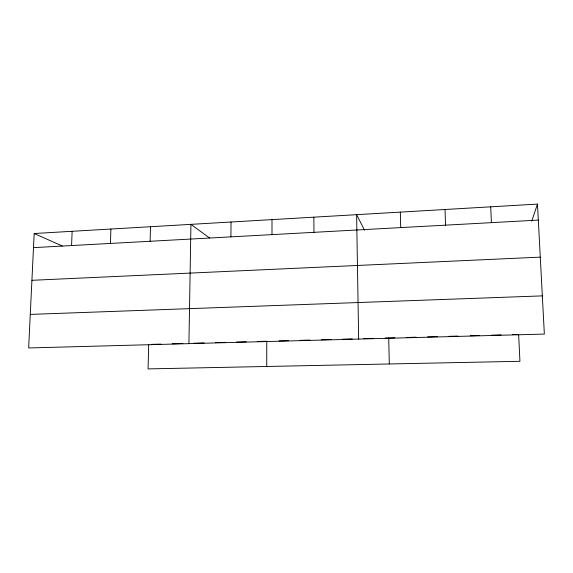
<?xml version="1.0" encoding="UTF-8"?>
<svg xmlns="http://www.w3.org/2000/svg" width="573" height="573" viewBox="0 0 573 573"><rect width="100%" height="100%" fill="white"/><g stroke="black" fill="none" stroke-linecap="round" stroke-linejoin="round"><path stroke-width="0.86" d="M271.989 234.622L272.003 219.609M266.717 366.476L266.76 341.236L257.871 341.479M230.905 236.864L231.041 222.009M188.918 343.65L190.938 224.351L209.546 237.996M150.126 241.276L150.491 226.715M148.679 344.43L148.07 368.905L519.933 361.298L518.644 334.431L512.52 334.596M110.424 243.439L110.904 229.028M71.561 245.559L72.141 231.299M34.179 233.519L28.65 347.961L544.35 334.073L537.474 204.095L34.179 233.519L62.421 246.061M531.737 221.149L537.474 204.095M33.499 247.636L538.319 220.089M31.923 280.304L540.282 257.134M30.269 314.412L542.33 295.883M151.301 344.359L160.913 344.101M172.272 343.793L182.837 343.506M193.488 343.22L204.138 342.933M215.548 342.625L225.175 342.36M236.542 342.052L246.318 341.787M279.022 340.906L288.656 340.649M300.102 340.341L309.886 340.076M321.453 339.76L331.18 339.495M342.59 339.187L352.245 338.93M363.755 338.622L373.56 338.356M385.156 338.041L394.883 337.776M406.336 337.468L416.019 337.203M427.587 336.895L437.428 336.63M449.06 336.315L457.949 336.072M470.333 335.742L479.186 335.499M491.505 335.169L501.139 334.904M364.564 230.246L356.614 214.667L358.655 339.08M490.724 206.824L491.412 222.646M445.02 209.496L445.558 225.153M400.326 212.11L400.72 227.596M388.723 337.941L389.303 363.97M313.846 217.167L313.968 232.33"/></g></svg>
